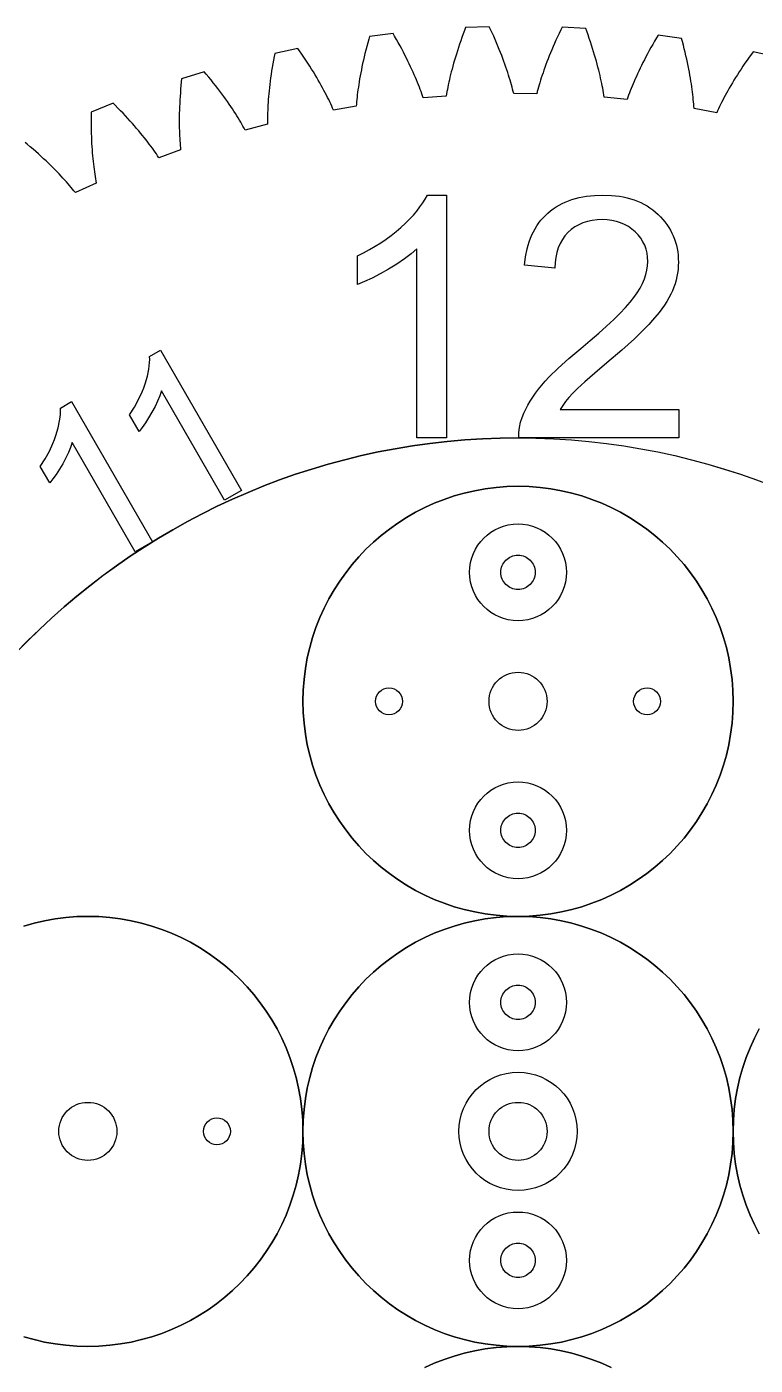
# Model space of a CAD drawing. Extents: x 0 to 10.3, y 0 to 10.3.
# Drawn here: x 2.85 to 6.24, y 4.05 to 10.27 of the extents above; entities that cross this region are included whole.
import ezdxf

# ---------------------------------------------------------------- set-up
doc = ezdxf.new("R2010")
doc.units = 0
doc.layers.add('1', color=1, linetype='CONTINUOUS')
doc.layers.add('Default Layer', color=1, linetype='CONTINUOUS')

msp = doc.modelspace()

# ---------------------------------------------------------------- linework, layer by layer
at = {"layer": '1'}
msp.add_lwpolyline([(6.3378, 10.1338), (6.2302, 10.1585), (6.2221, 10.1473), (6.2118, 10.1329), (6.2018, 10.1187), (6.1922, 10.1047), (6.1829, 10.0909), (6.1739, 10.0773), (6.1652, 10.064), (6.1568, 10.0508), (6.1488, 10.0379), (6.141, 10.0253), (6.1335, 10.0129), (6.1263, 10.0007), (6.1194, 9.9888), (6.1128, 9.9771), (6.1065, 9.9657), (6.1004, 9.9545), (6.0946, 9.9436), (6.0891, 9.933), (6.0838, 9.9227), (6.0787, 9.9126), (6.0739, 9.9028), (6.0694, 9.8932), (6.0651, 9.884), (6.0607, 9.8744), (5.9553, 9.8937), (5.9547, 9.9043), (5.9539, 9.9144), (5.953, 9.9249), (5.952, 9.9358), (5.9509, 9.947), (5.9496, 9.9586), (5.9482, 9.9705), (5.9467, 9.9827), (5.945, 9.9953), (5.9431, 10.0082), (5.941, 10.0215), (5.9388, 10.0351), (5.9364, 10.049), (5.9339, 10.0633), (5.9311, 10.0779), (5.9281, 10.0928), (5.9249, 10.108), (5.9216, 10.1236), (5.918, 10.1395), (5.9142, 10.1557), (5.9101, 10.1722), (5.9058, 10.189), (5.9013, 10.2061), (5.8977, 10.2195), (5.7884, 10.2346), (5.7813, 10.2228), (5.7723, 10.2075), (5.7636, 10.1925), (5.7552, 10.1777), (5.7471, 10.1632), (5.7394, 10.1489), (5.7319, 10.1348), (5.7247, 10.121), (5.7178, 10.1075), (5.7111, 10.0942), (5.7048, 10.0812), (5.6987, 10.0684), (5.6928, 10.0559), (5.6873, 10.0437), (5.682, 10.0318), (5.6769, 10.0202), (5.672, 10.0088), (5.6675, 9.9977), (5.6631, 9.9869), (5.6589, 9.9765), (5.655, 9.9663), (5.6513, 9.9564), (5.6478, 9.9468), (5.6443, 9.9368), (5.5377, 9.9469), (5.5361, 9.9574), (5.5344, 9.9674), (5.5326, 9.9778), (5.5307, 9.9886), (5.5286, 9.9996), (5.5263, 10.0111), (5.5239, 10.0228), (5.5213, 10.0349), (5.5185, 10.0472), (5.5155, 10.06), (5.5123, 10.073), (5.5089, 10.0863), (5.5053, 10.1), (5.5015, 10.114), (5.4974, 10.1283), (5.4932, 10.1429), (5.4887, 10.1578), (5.484, 10.173), (5.479, 10.1885), (5.4738, 10.2043), (5.4683, 10.2204), (5.4626, 10.2368), (5.4566, 10.2534), (5.4519, 10.2664), (5.3417, 10.272), (5.3356, 10.2596), (5.328, 10.2436), (5.3206, 10.2279), (5.3136, 10.2124), (5.3068, 10.1972), (5.3003, 10.1823), (5.294, 10.1676), (5.2881, 10.1533), (5.2824, 10.1392), (5.2769, 10.1253), (5.2717, 10.1118), (5.2668, 10.0986), (5.262, 10.0856), (5.2575, 10.073), (5.2533, 10.0607), (5.2492, 10.0486), (5.2454, 10.0369), (5.2418, 10.0254), (5.2384, 10.0143), (5.2352, 10.0035), (5.2322, 9.993), (5.2293, 9.9829), (5.2267, 9.973), (5.224, 9.9628), (5.117, 9.9635), (5.1144, 9.9738), (5.1119, 9.9837), (5.1092, 9.9939), (5.1064, 10.0044), (5.1033, 10.0153), (5.1001, 10.0264), (5.0966, 10.0379), (5.0929, 10.0497), (5.0891, 10.0618), (5.085, 10.0742), (5.0807, 10.0869), (5.0761, 10.0999), (5.0713, 10.1132), (5.0663, 10.1268), (5.0611, 10.1407), (5.0556, 10.1549), (5.0498, 10.1693), (5.0438, 10.184), (5.0375, 10.1991), (5.0309, 10.2144), (5.0241, 10.2299), (5.0169, 10.2457), (5.0095, 10.2618), (5.0036, 10.2743), (4.8934, 10.2703), (4.8884, 10.2574), (4.8822, 10.2408), (4.8762, 10.2245), (4.8705, 10.2085), (4.8651, 10.1927), (4.8599, 10.1773), (4.855, 10.1622), (4.8503, 10.1473), (4.8459, 10.1328), (4.8416, 10.1185), (4.8376, 10.1046), (4.8338, 10.091), (4.8303, 10.0777), (4.8269, 10.0647), (4.8237, 10.052), (4.8208, 10.0397), (4.818, 10.0277), (4.8154, 10.016), (4.8129, 10.0046), (4.8107, 9.9935), (4.8086, 9.9828), (4.8067, 9.9725), (4.8049, 9.9624), (4.8031, 9.952), (4.6964, 9.9434), (4.693, 9.9534), (4.6896, 9.963), (4.6861, 9.973), (4.6823, 9.9832), (4.6783, 9.9937), (4.6741, 10.0046), (4.6696, 10.0157), (4.665, 10.0271), (4.66, 10.0389), (4.6549, 10.0509), (4.6495, 10.0631), (4.6438, 10.0757), (4.6379, 10.0885), (4.6317, 10.1016), (4.6253, 10.115), (4.6185, 10.1287), (4.6115, 10.1426), (4.6043, 10.1567), (4.5967, 10.1711), (4.5888, 10.1858), (4.5806, 10.2007), (4.5721, 10.2158), (4.5634, 10.2312), (4.5564, 10.2431), (4.4469, 10.2295), (4.4431, 10.2162), (4.4383, 10.1991), (4.4338, 10.1824), (4.4296, 10.1659), (4.4255, 10.1498), (4.4217, 10.134), (4.4181, 10.1184), (4.4147, 10.1033), (4.4116, 10.0884), (4.4086, 10.0738), (4.4058, 10.0596), (4.4032, 10.0457), (4.4008, 10.0321), (4.3986, 10.0189), (4.3966, 10.006), (4.3947, 9.9935), (4.3929, 9.9812), (4.3914, 9.9694), (4.3899, 9.9578), (4.3887, 9.9466), (4.3875, 9.9358), (4.3865, 9.9253), (4.3856, 9.9151), (4.3848, 9.9045), (4.2792, 9.8867), (4.2749, 9.8964), (4.2707, 9.9057), (4.2663, 9.9153), (4.2617, 9.9251), (4.2568, 9.9353), (4.2516, 9.9457), (4.2462, 9.9564), (4.2406, 9.9674), (4.2346, 9.9786), (4.2285, 9.9901), (4.222, 10.0019), (4.2153, 10.0139), (4.2083, 10.0262), (4.201, 10.0387), (4.1934, 10.0515), (4.1855, 10.0645), (4.1773, 10.0777), (4.1688, 10.0912), (4.16, 10.1049), (4.1509, 10.1188), (4.1414, 10.1329), (4.1317, 10.1472), (4.1216, 10.1618), (4.1136, 10.1731), (4.0057, 10.1499), (4.0031, 10.1364), (3.9998, 10.119), (3.9968, 10.1019), (3.994, 10.0851), (3.9914, 10.0687), (3.9889, 10.0526), (3.9867, 10.0368), (3.9847, 10.0214), (3.9828, 10.0063), (3.9811, 9.9915), (3.9796, 9.9771), (3.9782, 9.9631), (3.977, 9.9493), (3.976, 9.936), (3.975, 9.9229), (3.9742, 9.9103), (3.9736, 9.8979), (3.9731, 9.886), (3.9726, 9.8743), (3.9723, 9.8631), (3.9721, 9.8522), (3.972, 9.8416), (3.972, 9.8314), (3.9721, 9.8208), (3.8685, 9.7938), (3.8634, 9.8031), (3.8584, 9.812), (3.8532, 9.8212), (3.8477, 9.8306), (3.8419, 9.8403), (3.8359, 9.8502), (3.8296, 9.8604), (3.823, 9.8709), (3.8161, 9.8815), (3.809, 9.8925), (3.8015, 9.9036), (3.7938, 9.915), (3.7857, 9.9266), (3.7773, 9.9385), (3.7687, 9.9505), (3.7597, 9.9628), (3.7504, 9.9752), (3.7407, 9.9879), (3.7307, 10.0008), (3.7204, 10.0138), (3.7098, 10.0271), (3.6988, 10.0405), (3.6875, 10.0542), (3.6786, 10.0647), (3.5731, 10.0323), (3.5717, 10.0185), (3.57, 10.0009), (3.5684, 9.9836), (3.5671, 9.9667), (3.5659, 9.9501), (3.5649, 9.9338), (3.5641, 9.9179), (3.5634, 9.9024), (3.5628, 9.8872), (3.5624, 9.8723), (3.5622, 9.8578), (3.562, 9.8437), (3.562, 9.8299), (3.5621, 9.8165), (3.5623, 9.8034), (3.5627, 9.7907), (3.5631, 9.7784), (3.5636, 9.7664), (3.5642, 9.7548), (3.5649, 9.7436), (3.5656, 9.7327), (3.5665, 9.7222), (3.5673, 9.712), (3.5684, 9.7015), (3.4675, 9.6655), (3.4616, 9.6743), (3.4558, 9.6828), (3.4498, 9.6914), (3.4435, 9.7004), (3.4369, 9.7095), (3.4301, 9.7189), (3.4229, 9.7285), (3.4154, 9.7383), (3.4076, 9.7484), (3.3996, 9.7586), (3.3912, 9.7691), (3.3824, 9.7797), (3.3734, 9.7906), (3.364, 9.8017), (3.3544, 9.8129), (3.3443, 9.8243), (3.334, 9.836), (3.3233, 9.8477), (3.3122, 9.8597), (3.3008, 9.8718), (3.2891, 9.8841), (3.2769, 9.8965), (3.2645, 9.9091), (3.2547, 9.9188), (3.1524, 9.8773), (3.1522, 9.8635), (3.152, 9.8458), (3.152, 9.8284), (3.1521, 9.8114), (3.1524, 9.7948), (3.1528, 9.7785), (3.1534, 9.7626), (3.154, 9.7471), (3.1548, 9.7319), (3.1557, 9.7171), (3.1567, 9.7026), (3.1578, 9.6885), (3.159, 9.6748), (3.1603, 9.6614), (3.1616, 9.6484), (3.1631, 9.6358), (3.1646, 9.6236), (3.1661, 9.6117), (3.1677, 9.6002), (3.1694, 9.589), (3.1711, 9.5782), (3.1728, 9.5678), (3.1746, 9.5578), (3.1765, 9.5474), (3.0791, 9.5028), (3.0725, 9.511), (3.0661, 9.5189), (3.0593, 9.527), (3.0523, 9.5354), (3.0449, 9.5439), (3.0372, 9.5527), (3.0293, 9.5616), (3.021, 9.5707), (3.0123, 9.5801), (3.0034, 9.5896), (2.9941, 9.5993), (2.9845, 9.6091), (2.9745, 9.6192), (2.9643, 9.6294), (2.9536, 9.6397), (2.9426, 9.6503), (2.9313, 9.6609), (2.9196, 9.6717), (2.9076, 9.6827), (2.8951, 9.6938), (2.8824, 9.705), (2.8692, 9.7163), (2.8557, 9.7277), (2.8451, 9.7366)], dxfattribs=at)
at = {"layer": 'Default Layer'}
for points in [[(4.8045, 8.362), (4.6664, 8.362), (4.6664, 9.2422), (4.6395, 9.2184), (4.6086, 9.1946), (4.5738, 9.1708), (4.5351, 9.147), (4.4959, 9.1247), (4.4586, 9.1054), (4.4233, 9.089), (4.3901, 9.0757), (4.3901, 9.2092), (4.4186, 9.2232), (4.4462, 9.2379), (4.4729, 9.2533), (4.4987, 9.2694), (4.5236, 9.2863), (4.5475, 9.3039), (4.5706, 9.3222), (4.5927, 9.3412), (4.6136, 9.3605), (4.6329, 9.3796), (4.6506, 9.3987), (4.6667, 9.4175), (4.6813, 9.4363), (4.6943, 9.4549), (4.7057, 9.4733), (4.7155, 9.4916), (4.8045, 9.4916), (4.8045, 8.362)], [(5.8842, 8.4947), (5.8842, 8.362), (5.1406, 8.362), (5.141, 8.3867), (5.1439, 8.4109), (5.1491, 8.4347), (5.1567, 8.4579), (5.1643, 8.4769), (5.173, 8.4958), (5.1828, 8.5146), (5.1936, 8.5333), (5.2054, 8.552), (5.2183, 8.5706), (5.2323, 8.5891), (5.2473, 8.6076), (5.2639, 8.6263), (5.2822, 8.6458), (5.324, 8.687), (5.3727, 8.731), (5.4284, 8.7779), (5.4724, 8.8145), (5.5126, 8.8492), (5.5492, 8.8819), (5.5821, 8.9126), (5.6112, 8.9413), (5.6366, 8.9681), (5.6583, 8.993), (5.6762, 9.0158), (5.6914, 9.0377), (5.7045, 9.0593), (5.7155, 9.0806), (5.7246, 9.1016), (5.7316, 9.1222), (5.7367, 9.1426), (5.7397, 9.1626), (5.7407, 9.1823), (5.7398, 9.2025), (5.737, 9.2218), (5.7324, 9.2402), (5.7259, 9.2579), (5.7176, 9.2748), (5.7075, 9.2908), (5.6955, 9.3061), (5.6816, 9.3205), (5.6665, 9.3338), (5.6502, 9.3453), (5.6328, 9.3551), (5.6143, 9.3631), (5.5946, 9.3693), (5.5738, 9.3737), (5.5519, 9.3764), (5.5289, 9.3773), (5.5046, 9.3763), (5.4815, 9.3735), (5.4597, 9.3688), (5.4391, 9.3623), (5.4198, 9.3539), (5.4017, 9.3436), (5.3849, 9.3314), (5.3693, 9.3174), (5.3552, 9.3017), (5.3431, 9.2846), (5.3327, 9.266), (5.3242, 9.246), (5.3176, 9.2246), (5.3127, 9.2017), (5.3098, 9.1774), (5.3087, 9.1516), (5.1667, 9.1662), (5.1716, 9.2047), (5.179, 9.2409), (5.1837, 9.2581), (5.189, 9.2747), (5.1949, 9.2907), (5.2014, 9.3061), (5.2086, 9.3209), (5.2164, 9.3351), (5.2248, 9.3487), (5.2339, 9.3618), (5.2436, 9.3742), (5.2539, 9.386), (5.2649, 9.3973), (5.2764, 9.4079), (5.2886, 9.4181), (5.3012, 9.4276), (5.3144, 9.4364), (5.3281, 9.4445), (5.3423, 9.4521), (5.357, 9.4589), (5.3722, 9.4651), (5.3879, 9.4707), (5.4041, 9.4756), (5.4209, 9.4798), (5.4559, 9.4864), (5.4929, 9.4903), (5.532, 9.4916), (5.5714, 9.4902), (5.5903, 9.4884), (5.6087, 9.486), (5.6266, 9.4828), (5.6439, 9.479), (5.6607, 9.4744), (5.677, 9.4691), (5.6928, 9.4632), (5.708, 9.4565), (5.7227, 9.4492), (5.7369, 9.4411), (5.7505, 9.4323), (5.7636, 9.4229), (5.7762, 9.4127), (5.7883, 9.4018), (5.7997, 9.3904), (5.8104, 9.3787), (5.8204, 9.3666), (5.8296, 9.3542), (5.8381, 9.3415), (5.8458, 9.3284), (5.8528, 9.315), (5.8591, 9.3013), (5.8646, 9.2872), (5.8694, 9.2728), (5.8735, 9.258), (5.8768, 9.243), (5.8794, 9.2275), (5.8812, 9.2118), (5.8823, 9.1957), (5.8827, 9.1793), (5.8822, 9.1624), (5.881, 9.1456), (5.8788, 9.1289), (5.8758, 9.1123), (5.8719, 9.0957), (5.8671, 9.0793), (5.8615, 9.0628), (5.8551, 9.0465), (5.8476, 9.0301), (5.8389, 9.0135), (5.8292, 8.9966), (5.8182, 8.9795), (5.8061, 8.9623), (5.7929, 8.9448), (5.763, 8.9091), (5.7457, 8.8903), (5.7258, 8.8697), (5.678, 8.8236), (5.6195, 8.7707), (5.5504, 8.7112), (5.4938, 8.6631), (5.4483, 8.6235), (5.414, 8.5922), (5.3908, 8.5692), (5.3739, 8.5507), (5.3585, 8.5322), (5.3447, 8.5135), (5.3325, 8.4947), (5.8842, 8.4947)], [(3.852, 8.1183), (3.7723, 8.0723), (3.4789, 8.5805), (3.4713, 8.5578), (3.4614, 8.5338), (3.4493, 8.5084), (3.4348, 8.4818), (3.4196, 8.4558), (3.4045, 8.4323), (3.3896, 8.4111), (3.3749, 8.3923), (3.3304, 8.4693), (3.3532, 8.5046), (3.373, 8.5403), (3.3897, 8.5765), (3.3969, 8.5947), (3.4033, 8.6131), (3.4137, 8.6487), (3.4206, 8.6818), (3.4228, 8.6975), (3.4241, 8.7126), (3.4245, 8.727), (3.4241, 8.7408), (3.4755, 8.7705), (3.852, 8.1183)], [(3.4372, 7.8788), (3.3574, 7.8328), (3.064, 8.341), (3.0564, 8.3183), (3.0465, 8.2943), (3.0344, 8.2689), (3.02, 8.2423), (3.0047, 8.2163), (2.9897, 8.1927), (2.9748, 8.1715), (2.96, 8.1527), (2.9155, 8.2298), (2.9384, 8.2651), (2.9581, 8.3008), (2.9749, 8.337), (2.9821, 8.3552), (2.9885, 8.3736), (2.9989, 8.4092), (3.0058, 8.4423), (3.008, 8.458), (3.0093, 8.4731), (3.0097, 8.4875), (3.0093, 8.5013), (3.0606, 8.531), (3.4372, 7.8788)], [(4.1372, 7.1372), (4.1385, 7.0857), (4.1423, 7.0349), (4.1487, 6.9849), (4.1575, 6.9356), (4.1686, 6.8872), (4.1821, 6.8398), (4.1978, 6.7933), (4.2157, 6.7479), (4.2358, 6.7036), (4.2578, 6.6605), (4.2819, 6.6186), (4.3079, 6.578), (4.3358, 6.5388), (4.3655, 6.5011), (4.3969, 6.4648), (4.43, 6.43), (4.4648, 6.3969), (4.5011, 6.3655), (4.5388, 6.3358), (4.578, 6.3079), (4.6186, 6.2819), (4.6605, 6.2578), (4.7036, 6.2358), (4.7479, 6.2157), (4.7933, 6.1978), (4.8398, 6.1821), (4.8872, 6.1686), (4.9356, 6.1575), (4.9849, 6.1487), (5.0349, 6.1423), (5.0857, 6.1385), (5.1372, 6.1372), (5.1886, 6.1385), (5.2394, 6.1423), (5.2894, 6.1487), (5.3387, 6.1575), (5.3871, 6.1686), (5.4345, 6.1821), (5.481, 6.1978), (5.5264, 6.2157), (5.5707, 6.2358), (5.6138, 6.2578), (5.6557, 6.2819), (5.6963, 6.3079), (5.7355, 6.3358), (5.7732, 6.3655), (5.8095, 6.3969), (5.8443, 6.43), (5.8774, 6.4648), (5.9088, 6.5011), (5.9385, 6.5388), (5.9664, 6.578), (5.9924, 6.6186), (6.0165, 6.6605), (6.0385, 6.7036), (6.0586, 6.7479), (6.0765, 6.7933), (6.0922, 6.8398), (6.1057, 6.8872), (6.1168, 6.9356), (6.1256, 6.9849), (6.132, 7.0349), (6.1359, 7.0857), (6.1372, 7.1372), (6.1359, 7.1886), (6.132, 7.2394), (6.1256, 7.2894), (6.1168, 7.3387), (6.1057, 7.3871), (6.0922, 7.4345), (6.0765, 7.481), (6.0586, 7.5264), (6.0385, 7.5707), (6.0165, 7.6138), (5.9924, 7.6557), (5.9664, 7.6963), (5.9385, 7.7355), (5.9088, 7.7732), (5.8774, 7.8095), (5.8443, 7.8443), (5.8095, 7.8774), (5.7732, 7.9088), (5.7355, 7.9385), (5.6963, 7.9664), (5.6557, 7.9924), (5.6138, 8.0165), (5.5707, 8.0385), (5.5264, 8.0586), (5.481, 8.0765), (5.4345, 8.0922), (5.3871, 8.1057), (5.3387, 8.1168), (5.2894, 8.1256), (5.2394, 8.132), (5.1886, 8.1359), (5.1372, 8.1372), (5.0857, 8.1359), (5.0349, 8.132), (4.9849, 8.1256), (4.9356, 8.1168), (4.8872, 8.1057), (4.8398, 8.0922), (4.7933, 8.0765), (4.7479, 8.0586), (4.7036, 8.0385), (4.6605, 8.0165), (4.6186, 7.9924), (4.578, 7.9664), (4.5388, 7.9385), (4.5011, 7.9088), (4.4648, 7.8774), (4.43, 7.8443), (4.3969, 7.8095), (4.3655, 7.7732), (4.3358, 7.7355), (4.3079, 7.6963), (4.2819, 7.6557), (4.2578, 7.6138), (4.2358, 7.5707), (4.2157, 7.5264), (4.1978, 7.481), (4.1821, 7.4345), (4.1686, 7.3871), (4.1575, 7.3387), (4.1487, 7.2894), (4.1423, 7.2394), (4.1385, 7.1886), (4.1372, 7.1372)], [(6.1372, 7.1372), (6.1359, 7.0857), (6.132, 7.0349), (6.1256, 6.9849), (6.1168, 6.9356), (6.1057, 6.8872), (6.0922, 6.8398), (6.0765, 6.7933), (6.0586, 6.7479), (6.0385, 6.7036), (6.0165, 6.6605), (5.9924, 6.6186), (5.9664, 6.578), (5.9385, 6.5388), (5.9088, 6.5011), (5.8774, 6.4648), (5.8443, 6.43), (5.8095, 6.3969), (5.7732, 6.3655), (5.7355, 6.3358), (5.6963, 6.3079), (5.6557, 6.2819), (5.6138, 6.2578), (5.5707, 6.2358), (5.5264, 6.2157), (5.481, 6.1978), (5.4345, 6.1821), (5.3871, 6.1686), (5.3387, 6.1575), (5.2894, 6.1487), (5.2394, 6.1423), (5.1886, 6.1385), (5.1372, 6.1372), (5.0857, 6.1385), (5.0349, 6.1423), (4.9849, 6.1487), (4.9356, 6.1575), (4.8872, 6.1686), (4.8398, 6.1821), (4.7933, 6.1978), (4.7479, 6.2157), (4.7036, 6.2358), (4.6605, 6.2578), (4.6186, 6.2819), (4.578, 6.3079), (4.5388, 6.3358), (4.5011, 6.3655), (4.4648, 6.3969), (4.43, 6.43), (4.3969, 6.4648), (4.3655, 6.5011), (4.3358, 6.5388), (4.3079, 6.578), (4.2819, 6.6186), (4.2578, 6.6605), (4.2358, 6.7036), (4.2157, 6.7479), (4.1978, 6.7933), (4.1821, 6.8398), (4.1686, 6.8872), (4.1575, 6.9356), (4.1487, 6.9849), (4.1423, 7.0349), (4.1385, 7.0857), (4.1372, 7.1372), (4.1385, 7.1886), (4.1423, 7.2394), (4.1487, 7.2894), (4.1575, 7.3387), (4.1686, 7.3871), (4.1821, 7.4345), (4.1978, 7.481), (4.2157, 7.5264), (4.2358, 7.5707), (4.2578, 7.6138), (4.2819, 7.6557), (4.3079, 7.6963), (4.3358, 7.7355), (4.3655, 7.7732), (4.3969, 7.8095), (4.43, 7.8443), (4.4648, 7.8774), (4.5011, 7.9088), (4.5388, 7.9385), (4.578, 7.9664), (4.6186, 7.9924), (4.6605, 8.0165), (4.7036, 8.0385), (4.7479, 8.0586), (4.7933, 8.0765), (4.8398, 8.0922), (4.8872, 8.1057), (4.9356, 8.1168), (4.9849, 8.1256), (5.0349, 8.132), (5.0857, 8.1359), (5.1372, 8.1372), (5.1886, 8.1359), (5.2394, 8.132), (5.2894, 8.1256), (5.3387, 8.1168), (5.3871, 8.1057), (5.4345, 8.0922), (5.481, 8.0765), (5.5264, 8.0586), (5.5707, 8.0385), (5.6138, 8.0165), (5.6557, 7.9924), (5.6963, 7.9664), (5.7355, 7.9385), (5.7732, 7.9088), (5.8095, 7.8774), (5.8443, 7.8443), (5.8774, 7.8095), (5.9088, 7.7732), (5.9385, 7.7355), (5.9664, 7.6963), (5.9924, 7.6557), (6.0165, 7.6138), (6.0385, 7.5707), (6.0586, 7.5264), (6.0765, 7.481), (6.0922, 7.4345), (6.1057, 7.3871), (6.1168, 7.3387), (6.1256, 7.2894), (6.132, 7.2394), (6.1359, 7.1886), (6.1372, 7.1372)], [(4.9122, 7.7371), (4.9134, 7.7601), (4.9168, 7.7824), (4.9223, 7.804), (4.9299, 7.8247), (4.9394, 7.8443), (4.9506, 7.8629), (4.9636, 7.8802), (4.9781, 7.8962), (4.9941, 7.9107), (5.0114, 7.9237), (5.03, 7.9349), (5.0496, 7.9444), (5.0703, 7.952), (5.0919, 7.9575), (5.1142, 7.9609), (5.1372, 7.9621), (5.1602, 7.9609), (5.1825, 7.9575), (5.2041, 7.952), (5.2248, 7.9444), (5.2444, 7.9349), (5.263, 7.9237), (5.2803, 7.9107), (5.2963, 7.8962), (5.3108, 7.8802), (5.3238, 7.8629), (5.335, 7.8443), (5.3445, 7.8247), (5.3521, 7.804), (5.3576, 7.7824), (5.361, 7.7601), (5.3622, 7.7371), (5.361, 7.7141), (5.3576, 7.6918), (5.3521, 7.6702), (5.3445, 7.6495), (5.335, 7.6299), (5.3238, 7.6113), (5.3108, 7.594), (5.2963, 7.578), (5.2803, 7.5635), (5.263, 7.5505), (5.2444, 7.5393), (5.2248, 7.5298), (5.2041, 7.5222), (5.1825, 7.5167), (5.1602, 7.5133), (5.1372, 7.5121), (5.1142, 7.5133), (5.0919, 7.5167), (5.0703, 7.5222), (5.0496, 7.5298), (5.03, 7.5393), (5.0114, 7.5505), (4.9941, 7.5635), (4.9781, 7.578), (4.9636, 7.594), (4.9506, 7.6113), (4.9394, 7.6299), (4.9299, 7.6495), (4.9223, 7.6702), (4.9168, 7.6918), (4.9134, 7.7141), (4.9122, 7.7371)], [(5.0572, 7.7371), (5.0576, 7.7453), (5.0588, 7.7532), (5.0608, 7.7609), (5.0635, 7.7682), (5.0669, 7.7752), (5.0709, 7.7818), (5.0806, 7.7937), (5.0925, 7.8034), (5.0991, 7.8074), (5.1061, 7.8108), (5.1134, 7.8135), (5.1211, 7.8155), (5.129, 7.8167), (5.1372, 7.8171), (5.1454, 7.8167), (5.1533, 7.8155), (5.161, 7.8135), (5.1683, 7.8108), (5.1753, 7.8074), (5.1819, 7.8034), (5.1938, 7.7937), (5.2035, 7.7818), (5.2075, 7.7752), (5.2109, 7.7682), (5.2136, 7.7609), (5.2156, 7.7532), (5.2168, 7.7453), (5.2172, 7.7371), (5.2168, 7.7289), (5.2156, 7.721), (5.2136, 7.7133), (5.2109, 7.706), (5.2075, 7.699), (5.2035, 7.6924), (5.1938, 7.6805), (5.1819, 7.6708), (5.1753, 7.6668), (5.1683, 7.6634), (5.161, 7.6607), (5.1533, 7.6587), (5.1454, 7.6575), (5.1372, 7.6571), (5.129, 7.6575), (5.1211, 7.6587), (5.1134, 7.6607), (5.1061, 7.6634), (5.0991, 7.6668), (5.0925, 7.6708), (5.0806, 7.6805), (5.0709, 7.6924), (5.0669, 7.699), (5.0635, 7.706), (5.0608, 7.7133), (5.0588, 7.721), (5.0576, 7.7289), (5.0572, 7.7371)], [(5.0022, 7.1371), (5.0029, 7.1509), (5.0049, 7.1643), (5.0083, 7.1772), (5.0128, 7.1896), (5.0185, 7.2014), (5.0253, 7.2126), (5.033, 7.223), (5.0417, 7.2326), (5.0513, 7.2413), (5.0617, 7.249), (5.0729, 7.2558), (5.0847, 7.2615), (5.0971, 7.266), (5.11, 7.2694), (5.1234, 7.2714), (5.1372, 7.2721), (5.151, 7.2714), (5.1644, 7.2694), (5.1773, 7.266), (5.1897, 7.2615), (5.2015, 7.2558), (5.2127, 7.249), (5.2231, 7.2413), (5.2327, 7.2326), (5.2414, 7.223), (5.2491, 7.2126), (5.2559, 7.2014), (5.2616, 7.1896), (5.2661, 7.1772), (5.2695, 7.1643), (5.2715, 7.1509), (5.2722, 7.1371), (5.2715, 7.1233), (5.2695, 7.1099), (5.2661, 7.097), (5.2616, 7.0846), (5.2559, 7.0728), (5.2491, 7.0616), (5.2414, 7.0512), (5.2327, 7.0416), (5.2231, 7.0329), (5.2127, 7.0252), (5.2015, 7.0184), (5.1897, 7.0127), (5.1773, 7.0082), (5.1644, 7.0048), (5.151, 7.0028), (5.1372, 7.0021), (5.1234, 7.0028), (5.11, 7.0048), (5.0971, 7.0082), (5.0847, 7.0127), (5.0729, 7.0184), (5.0617, 7.0252), (5.0513, 7.0329), (5.0417, 7.0416), (5.033, 7.0512), (5.0253, 7.0616), (5.0185, 7.0728), (5.0128, 7.0846), (5.0083, 7.097), (5.0049, 7.1099), (5.0029, 7.1233), (5.0022, 7.1371)], [(4.4747, 7.1371), (4.476, 7.1497), (4.4796, 7.1614), (4.4854, 7.172), (4.493, 7.1813), (4.5023, 7.1889), (4.5129, 7.1947), (4.5246, 7.1983), (4.5372, 7.1996), (4.5498, 7.1983), (4.5615, 7.1947), (4.5721, 7.1889), (4.5814, 7.1813), (4.589, 7.172), (4.5948, 7.1614), (4.5984, 7.1497), (4.5997, 7.1371), (4.5984, 7.1245), (4.5948, 7.1128), (4.589, 7.1022), (4.5814, 7.0929), (4.5721, 7.0853), (4.5615, 7.0795), (4.5498, 7.0759), (4.5372, 7.0746), (4.5246, 7.0759), (4.5129, 7.0795), (4.5023, 7.0853), (4.493, 7.0929), (4.4854, 7.1022), (4.4796, 7.1128), (4.476, 7.1245), (4.4747, 7.1371)], [(5.6747, 7.1371), (5.676, 7.1497), (5.6796, 7.1614), (5.6854, 7.172), (5.693, 7.1813), (5.7023, 7.1889), (5.7129, 7.1947), (5.7246, 7.1983), (5.7372, 7.1996), (5.7498, 7.1983), (5.7615, 7.1947), (5.7721, 7.1889), (5.7814, 7.1813), (5.789, 7.172), (5.7948, 7.1614), (5.7984, 7.1497), (5.7997, 7.1371), (5.7984, 7.1245), (5.7948, 7.1128), (5.789, 7.1022), (5.7814, 7.0929), (5.7721, 7.0853), (5.7615, 7.0795), (5.7498, 7.0759), (5.7372, 7.0746), (5.7246, 7.0759), (5.7129, 7.0795), (5.7023, 7.0853), (5.693, 7.0929), (5.6854, 7.1022), (5.6796, 7.1128), (5.676, 7.1245), (5.6747, 7.1371)], [(4.9122, 6.5371), (4.9134, 6.5601), (4.9168, 6.5824), (4.9223, 6.604), (4.9299, 6.6247), (4.9394, 6.6443), (4.9506, 6.6629), (4.9636, 6.6802), (4.9781, 6.6962), (4.9941, 6.7107), (5.0114, 6.7237), (5.03, 6.7349), (5.0496, 6.7444), (5.0703, 6.752), (5.0919, 6.7575), (5.1142, 6.7609), (5.1372, 6.7621), (5.1602, 6.7609), (5.1825, 6.7575), (5.2041, 6.752), (5.2248, 6.7444), (5.2444, 6.7349), (5.263, 6.7237), (5.2803, 6.7107), (5.2963, 6.6962), (5.3108, 6.6802), (5.3238, 6.6629), (5.335, 6.6443), (5.3445, 6.6247), (5.3521, 6.604), (5.3576, 6.5824), (5.361, 6.5601), (5.3622, 6.5371), (5.361, 6.5141), (5.3576, 6.4918), (5.3521, 6.4702), (5.3445, 6.4495), (5.335, 6.4299), (5.3238, 6.4113), (5.3108, 6.394), (5.2963, 6.378), (5.2803, 6.3635), (5.263, 6.3505), (5.2444, 6.3393), (5.2248, 6.3298), (5.2041, 6.3222), (5.1825, 6.3167), (5.1602, 6.3133), (5.1372, 6.3121), (5.1142, 6.3133), (5.0919, 6.3167), (5.0703, 6.3222), (5.0496, 6.3298), (5.03, 6.3393), (5.0114, 6.3505), (4.9941, 6.3635), (4.9781, 6.378), (4.9636, 6.394), (4.9506, 6.4113), (4.9394, 6.4299), (4.9299, 6.4495), (4.9223, 6.4702), (4.9168, 6.4918), (4.9134, 6.5141), (4.9122, 6.5371)], [(5.0572, 6.5371), (5.0576, 6.5453), (5.0588, 6.5532), (5.0608, 6.5609), (5.0635, 6.5682), (5.0669, 6.5752), (5.0709, 6.5818), (5.0806, 6.5937), (5.0925, 6.6034), (5.0991, 6.6074), (5.1061, 6.6108), (5.1134, 6.6135), (5.1211, 6.6155), (5.129, 6.6167), (5.1372, 6.6171), (5.1454, 6.6167), (5.1533, 6.6155), (5.161, 6.6135), (5.1683, 6.6108), (5.1753, 6.6074), (5.1819, 6.6034), (5.1938, 6.5937), (5.2035, 6.5818), (5.2075, 6.5752), (5.2109, 6.5682), (5.2136, 6.5609), (5.2156, 6.5532), (5.2168, 6.5453), (5.2172, 6.5371), (5.2168, 6.5289), (5.2156, 6.521), (5.2136, 6.5133), (5.2109, 6.506), (5.2075, 6.499), (5.2035, 6.4924), (5.1938, 6.4805), (5.1819, 6.4708), (5.1753, 6.4668), (5.1683, 6.4634), (5.161, 6.4607), (5.1533, 6.4587), (5.1454, 6.4575), (5.1372, 6.4571), (5.129, 6.4575), (5.1211, 6.4587), (5.1134, 6.4607), (5.1061, 6.4634), (5.0991, 6.4668), (5.0925, 6.4708), (5.0806, 6.4805), (5.0709, 6.4924), (5.0669, 6.499), (5.0635, 6.506), (5.0608, 6.5133), (5.0588, 6.521), (5.0576, 6.5289), (5.0572, 6.5371)], [(4.1372, 5.1372), (4.1385, 5.1886), (4.1423, 5.2394), (4.1487, 5.2894), (4.1575, 5.3387), (4.1686, 5.3871), (4.1821, 5.4345), (4.1978, 5.481), (4.2157, 5.5264), (4.2358, 5.5707), (4.2578, 5.6138), (4.2819, 5.6557), (4.3079, 5.6963), (4.3358, 5.7355), (4.3655, 5.7732), (4.3969, 5.8095), (4.43, 5.8443), (4.4648, 5.8774), (4.5011, 5.9088), (4.5388, 5.9385), (4.578, 5.9664), (4.6186, 5.9924), (4.6605, 6.0165), (4.7036, 6.0385), (4.7479, 6.0586), (4.7933, 6.0765), (4.8398, 6.0922), (4.8872, 6.1057), (4.9356, 6.1168), (4.9849, 6.1256), (5.0349, 6.132), (5.0857, 6.1359), (5.1372, 6.1372), (5.1886, 6.1359), (5.2394, 6.132), (5.2894, 6.1256), (5.3387, 6.1168), (5.3871, 6.1057), (5.4345, 6.0922), (5.481, 6.0765), (5.5264, 6.0586), (5.5707, 6.0385), (5.6138, 6.0165), (5.6557, 5.9924), (5.6963, 5.9664), (5.7355, 5.9385), (5.7732, 5.9088), (5.8095, 5.8774), (5.8443, 5.8443), (5.8774, 5.8095), (5.9088, 5.7732), (5.9385, 5.7355), (5.9664, 5.6963), (5.9924, 5.6557), (6.0165, 5.6138), (6.0385, 5.5707), (6.0586, 5.5264), (6.0765, 5.481), (6.0922, 5.4345), (6.1057, 5.3871), (6.1168, 5.3387), (6.1256, 5.2894), (6.132, 5.2394), (6.1359, 5.1886), (6.1372, 5.1372), (6.1359, 5.0857), (6.132, 5.0349), (6.1256, 4.9849), (6.1168, 4.9356), (6.1057, 4.8872), (6.0922, 4.8398), (6.0765, 4.7933), (6.0586, 4.7479), (6.0385, 4.7036), (6.0165, 4.6605), (5.9924, 4.6186), (5.9664, 4.578), (5.9385, 4.5388), (5.9088, 4.5011), (5.8774, 4.4648), (5.8443, 4.43), (5.8095, 4.3969), (5.7732, 4.3655), (5.7355, 4.3358), (5.6963, 4.3079), (5.6557, 4.2819), (5.6138, 4.2578), (5.5707, 4.2358), (5.5264, 4.2157), (5.481, 4.1978), (5.4345, 4.1821), (5.3871, 4.1686), (5.3387, 4.1575), (5.2894, 4.1487), (5.2394, 4.1423), (5.1886, 4.1385), (5.1372, 4.1372), (5.0857, 4.1385), (5.0349, 4.1423), (4.9849, 4.1487), (4.9356, 4.1575), (4.8872, 4.1686), (4.8398, 4.1821), (4.7933, 4.1978), (4.7479, 4.2157), (4.7036, 4.2358), (4.6605, 4.2578), (4.6186, 4.2819), (4.578, 4.3079), (4.5388, 4.3358), (4.5011, 4.3655), (4.4648, 4.3969), (4.43, 4.43), (4.3969, 4.4648), (4.3655, 4.5011), (4.3358, 4.5388), (4.3079, 4.578), (4.2819, 4.6186), (4.2578, 4.6605), (4.2358, 4.7036), (4.2157, 4.7479), (4.1978, 4.7933), (4.1821, 4.8398), (4.1686, 4.8872), (4.1575, 4.9356), (4.1487, 4.9849), (4.1423, 5.0349), (4.1385, 5.0857), (4.1372, 5.1372)], [(6.1372, 5.1372), (6.1359, 5.1886), (6.132, 5.2394), (6.1256, 5.2894), (6.1168, 5.3387), (6.1057, 5.3871), (6.0922, 5.4345), (6.0765, 5.481), (6.0586, 5.5264), (6.0385, 5.5707), (6.0165, 5.6138), (5.9924, 5.6557), (5.9664, 5.6963), (5.9385, 5.7355), (5.9088, 5.7732), (5.8774, 5.8095), (5.8443, 5.8443), (5.8095, 5.8774), (5.7732, 5.9088), (5.7355, 5.9385), (5.6963, 5.9664), (5.6557, 5.9924), (5.6138, 6.0165), (5.5707, 6.0385), (5.5264, 6.0586), (5.481, 6.0765), (5.4345, 6.0922), (5.3871, 6.1057), (5.3387, 6.1168), (5.2894, 6.1256), (5.2394, 6.132), (5.1886, 6.1359), (5.1372, 6.1372), (5.0857, 6.1359), (5.0349, 6.132), (4.9849, 6.1256), (4.9356, 6.1168), (4.8872, 6.1057), (4.8398, 6.0922), (4.7933, 6.0765), (4.7479, 6.0586), (4.7036, 6.0385), (4.6605, 6.0165), (4.6186, 5.9924), (4.578, 5.9664), (4.5388, 5.9385), (4.5011, 5.9088), (4.4648, 5.8774), (4.43, 5.8443), (4.3969, 5.8095), (4.3655, 5.7732), (4.3358, 5.7355), (4.3079, 5.6963), (4.2819, 5.6557), (4.2578, 5.6138), (4.2358, 5.5707), (4.2157, 5.5264), (4.1978, 5.481), (4.1821, 5.4345), (4.1686, 5.3871), (4.1575, 5.3387), (4.1487, 5.2894), (4.1423, 5.2394), (4.1385, 5.1886), (4.1372, 5.1372), (4.1385, 5.0857), (4.1423, 5.0349), (4.1487, 4.9849), (4.1575, 4.9356), (4.1686, 4.8872), (4.1821, 4.8398), (4.1978, 4.7933), (4.2157, 4.7479), (4.2358, 4.7036), (4.2578, 4.6605), (4.2819, 4.6186), (4.3079, 4.578), (4.3358, 4.5388), (4.3655, 4.5011), (4.3969, 4.4648), (4.43, 4.43), (4.4648, 4.3969), (4.5011, 4.3655), (4.5388, 4.3358), (4.578, 4.3079), (4.6186, 4.2819), (4.6605, 4.2578), (4.7036, 4.2358), (4.7479, 4.2157), (4.7933, 4.1978), (4.8398, 4.1821), (4.8872, 4.1686), (4.9356, 4.1575), (4.9849, 4.1487), (5.0349, 4.1423), (5.0857, 4.1385), (5.1372, 4.1372), (5.1886, 4.1385), (5.2394, 4.1423), (5.2894, 4.1487), (5.3387, 4.1575), (5.3871, 4.1686), (5.4345, 4.1821), (5.481, 4.1978), (5.5264, 4.2157), (5.5707, 4.2358), (5.6138, 4.2578), (5.6557, 4.2819), (5.6963, 4.3079), (5.7355, 4.3358), (5.7732, 4.3655), (5.8095, 4.3969), (5.8443, 4.43), (5.8774, 4.4648), (5.9088, 4.5011), (5.9385, 4.5388), (5.9664, 4.578), (5.9924, 4.6186), (6.0165, 4.6605), (6.0385, 4.7036), (6.0586, 4.7479), (6.0765, 4.7933), (6.0922, 4.8398), (6.1057, 4.8872), (6.1168, 4.9356), (6.1256, 4.9849), (6.132, 5.0349), (6.1359, 5.0857), (6.1372, 5.1372)], [(4.9122, 5.7372), (4.9134, 5.7602), (4.9168, 5.7825), (4.9223, 5.8041), (4.9299, 5.8248), (4.9394, 5.8444), (4.9506, 5.863), (4.9636, 5.8803), (4.9781, 5.8963), (4.9941, 5.9108), (5.0114, 5.9238), (5.03, 5.935), (5.0496, 5.9445), (5.0703, 5.9521), (5.0919, 5.9576), (5.1142, 5.961), (5.1372, 5.9622), (5.1602, 5.961), (5.1825, 5.9576), (5.2041, 5.9521), (5.2248, 5.9445), (5.2444, 5.935), (5.263, 5.9238), (5.2803, 5.9108), (5.2963, 5.8963), (5.3108, 5.8803), (5.3238, 5.863), (5.335, 5.8444), (5.3445, 5.8248), (5.3521, 5.8041), (5.3576, 5.7825), (5.361, 5.7602), (5.3622, 5.7372), (5.361, 5.7142), (5.3576, 5.6919), (5.3521, 5.6703), (5.3445, 5.6496), (5.335, 5.63), (5.3238, 5.6114), (5.3108, 5.5941), (5.2963, 5.5781), (5.2803, 5.5636), (5.263, 5.5506), (5.2444, 5.5394), (5.2248, 5.5299), (5.2041, 5.5223), (5.1825, 5.5168), (5.1602, 5.5134), (5.1372, 5.5122), (5.1142, 5.5134), (5.0919, 5.5168), (5.0703, 5.5223), (5.0496, 5.5299), (5.03, 5.5394), (5.0114, 5.5506), (4.9941, 5.5636), (4.9781, 5.5781), (4.9636, 5.5941), (4.9506, 5.6114), (4.9394, 5.63), (4.9299, 5.6496), (4.9223, 5.6703), (4.9168, 5.6919), (4.9134, 5.7142), (4.9122, 5.7372)], [(5.0572, 5.7372), (5.0576, 5.7454), (5.0588, 5.7533), (5.0608, 5.761), (5.0635, 5.7683), (5.0669, 5.7753), (5.0709, 5.7819), (5.0806, 5.7938), (5.0925, 5.8035), (5.0991, 5.8075), (5.1061, 5.8109), (5.1134, 5.8136), (5.1211, 5.8156), (5.129, 5.8168), (5.1372, 5.8172), (5.1454, 5.8168), (5.1533, 5.8156), (5.161, 5.8136), (5.1683, 5.8109), (5.1753, 5.8075), (5.1819, 5.8035), (5.1938, 5.7938), (5.2035, 5.7819), (5.2075, 5.7753), (5.2109, 5.7683), (5.2136, 5.761), (5.2156, 5.7533), (5.2168, 5.7454), (5.2172, 5.7372), (5.2168, 5.729), (5.2156, 5.7211), (5.2136, 5.7134), (5.2109, 5.7061), (5.2075, 5.6991), (5.2035, 5.6925), (5.1938, 5.6806), (5.1819, 5.6709), (5.1753, 5.6669), (5.1683, 5.6635), (5.161, 5.6608), (5.1533, 5.6588), (5.1454, 5.6576), (5.1372, 5.6572), (5.129, 5.6576), (5.1211, 5.6588), (5.1134, 5.6608), (5.1061, 5.6635), (5.0991, 5.6669), (5.0925, 5.6709), (5.0806, 5.6806), (5.0709, 5.6925), (5.0669, 5.6991), (5.0635, 5.7061), (5.0608, 5.7134), (5.0588, 5.7211), (5.0576, 5.729), (5.0572, 5.7372)], [(4.8622, 5.1372), (4.8636, 5.1653), (4.8678, 5.1926), (4.8746, 5.219), (4.8838, 5.2442), (4.8954, 5.2683), (4.9092, 5.291), (4.925, 5.3121), (4.9427, 5.3317), (4.9623, 5.3494), (4.9834, 5.3652), (5.0061, 5.379), (5.0302, 5.3906), (5.0554, 5.3998), (5.0818, 5.4066), (5.1091, 5.4108), (5.1372, 5.4122), (5.1653, 5.4108), (5.1926, 5.4066), (5.219, 5.3998), (5.2442, 5.3906), (5.2683, 5.379), (5.291, 5.3652), (5.3121, 5.3494), (5.3317, 5.3317), (5.3494, 5.3121), (5.3652, 5.291), (5.379, 5.2683), (5.3906, 5.2442), (5.3998, 5.219), (5.4066, 5.1926), (5.4108, 5.1653), (5.4122, 5.1372), (5.4108, 5.1091), (5.4066, 5.0818), (5.3998, 5.0554), (5.3906, 5.0302), (5.379, 5.0061), (5.3652, 4.9834), (5.3494, 4.9623), (5.3317, 4.9427), (5.3121, 4.925), (5.291, 4.9092), (5.2683, 4.8954), (5.2442, 4.8838), (5.219, 4.8746), (5.1926, 4.8678), (5.1653, 4.8636), (5.1372, 4.8622), (5.1091, 4.8636), (5.0818, 4.8678), (5.0554, 4.8746), (5.0302, 4.8838), (5.0061, 4.8954), (4.9834, 4.9092), (4.9623, 4.925), (4.9427, 4.9427), (4.925, 4.9623), (4.9092, 4.9834), (4.8954, 5.0061), (4.8838, 5.0302), (4.8746, 5.0554), (4.8678, 5.0818), (4.8636, 5.1091), (4.8622, 5.1372)], [(3.0021, 5.1372), (3.0028, 5.151), (3.0048, 5.1644), (3.0082, 5.1773), (3.0127, 5.1897), (3.0184, 5.2015), (3.0252, 5.2127), (3.0329, 5.2231), (3.0416, 5.2327), (3.0512, 5.2414), (3.0616, 5.2491), (3.0728, 5.2559), (3.0846, 5.2616), (3.097, 5.2661), (3.1099, 5.2695), (3.1233, 5.2715), (3.1371, 5.2722), (3.1509, 5.2715), (3.1643, 5.2695), (3.1772, 5.2661), (3.1896, 5.2616), (3.2014, 5.2559), (3.2126, 5.2491), (3.223, 5.2414), (3.2326, 5.2327), (3.2413, 5.2231), (3.249, 5.2127), (3.2558, 5.2015), (3.2615, 5.1897), (3.266, 5.1773), (3.2694, 5.1644), (3.2714, 5.151), (3.2721, 5.1372), (3.2714, 5.1234), (3.2694, 5.11), (3.266, 5.0971), (3.2615, 5.0847), (3.2558, 5.0729), (3.249, 5.0617), (3.2413, 5.0513), (3.2326, 5.0417), (3.223, 5.033), (3.2126, 5.0253), (3.2014, 5.0185), (3.1896, 5.0128), (3.1772, 5.0083), (3.1643, 5.0049), (3.1509, 5.0029), (3.1371, 5.0022), (3.1233, 5.0029), (3.1099, 5.0049), (3.097, 5.0083), (3.0846, 5.0128), (3.0728, 5.0185), (3.0616, 5.0253), (3.0512, 5.033), (3.0416, 5.0417), (3.0329, 5.0513), (3.0252, 5.0617), (3.0184, 5.0729), (3.0127, 5.0847), (3.0082, 5.0971), (3.0048, 5.11), (3.0028, 5.1234), (3.0021, 5.1372)], [(5.0022, 5.1372), (5.0029, 5.151), (5.0049, 5.1644), (5.0083, 5.1773), (5.0128, 5.1897), (5.0185, 5.2015), (5.0253, 5.2127), (5.033, 5.2231), (5.0417, 5.2327), (5.0513, 5.2414), (5.0617, 5.2491), (5.0729, 5.2559), (5.0847, 5.2616), (5.0971, 5.2661), (5.11, 5.2695), (5.1234, 5.2715), (5.1372, 5.2722), (5.151, 5.2715), (5.1644, 5.2695), (5.1773, 5.2661), (5.1897, 5.2616), (5.2015, 5.2559), (5.2127, 5.2491), (5.2231, 5.2414), (5.2327, 5.2327), (5.2414, 5.2231), (5.2491, 5.2127), (5.2559, 5.2015), (5.2616, 5.1897), (5.2661, 5.1773), (5.2695, 5.1644), (5.2715, 5.151), (5.2722, 5.1372), (5.2715, 5.1234), (5.2695, 5.11), (5.2661, 5.0971), (5.2616, 5.0847), (5.2559, 5.0729), (5.2491, 5.0617), (5.2414, 5.0513), (5.2327, 5.0417), (5.2231, 5.033), (5.2127, 5.0253), (5.2015, 5.0185), (5.1897, 5.0128), (5.1773, 5.0083), (5.1644, 5.0049), (5.151, 5.0029), (5.1372, 5.0022), (5.1234, 5.0029), (5.11, 5.0049), (5.0971, 5.0083), (5.0847, 5.0128), (5.0729, 5.0185), (5.0617, 5.0253), (5.0513, 5.033), (5.0417, 5.0417), (5.033, 5.0513), (5.0253, 5.0617), (5.0185, 5.0729), (5.0128, 5.0847), (5.0083, 5.0971), (5.0049, 5.11), (5.0029, 5.1234), (5.0022, 5.1372)], [(3.6746, 5.1372), (3.6759, 5.1498), (3.6795, 5.1615), (3.6853, 5.1721), (3.6929, 5.1814), (3.7022, 5.189), (3.7128, 5.1948), (3.7245, 5.1984), (3.7371, 5.1997), (3.7497, 5.1984), (3.7614, 5.1948), (3.772, 5.189), (3.7813, 5.1814), (3.7889, 5.1721), (3.7947, 5.1615), (3.7983, 5.1498), (3.7996, 5.1372), (3.7983, 5.1246), (3.7947, 5.1129), (3.7889, 5.1023), (3.7813, 5.093), (3.772, 5.0854), (3.7614, 5.0796), (3.7497, 5.076), (3.7371, 5.0747), (3.7245, 5.076), (3.7128, 5.0796), (3.7022, 5.0854), (3.6929, 5.093), (3.6853, 5.1023), (3.6795, 5.1129), (3.6759, 5.1246), (3.6746, 5.1372)], [(4.9122, 4.5372), (4.9134, 4.5602), (4.9168, 4.5825), (4.9223, 4.6041), (4.9299, 4.6248), (4.9394, 4.6444), (4.9506, 4.663), (4.9636, 4.6803), (4.9781, 4.6963), (4.9941, 4.7108), (5.0114, 4.7238), (5.03, 4.735), (5.0496, 4.7445), (5.0703, 4.7521), (5.0919, 4.7576), (5.1142, 4.761), (5.1372, 4.7622), (5.1602, 4.761), (5.1825, 4.7576), (5.2041, 4.7521), (5.2248, 4.7445), (5.2444, 4.735), (5.263, 4.7238), (5.2803, 4.7108), (5.2963, 4.6963), (5.3108, 4.6803), (5.3238, 4.663), (5.335, 4.6444), (5.3445, 4.6248), (5.3521, 4.6041), (5.3576, 4.5825), (5.361, 4.5602), (5.3622, 4.5372), (5.361, 4.5142), (5.3576, 4.4919), (5.3521, 4.4703), (5.3445, 4.4496), (5.335, 4.43), (5.3238, 4.4114), (5.3108, 4.3941), (5.2963, 4.3781), (5.2803, 4.3636), (5.263, 4.3506), (5.2444, 4.3394), (5.2248, 4.3299), (5.2041, 4.3223), (5.1825, 4.3168), (5.1602, 4.3134), (5.1372, 4.3122), (5.1142, 4.3134), (5.0919, 4.3168), (5.0703, 4.3223), (5.0496, 4.3299), (5.03, 4.3394), (5.0114, 4.3506), (4.9941, 4.3636), (4.9781, 4.3781), (4.9636, 4.3941), (4.9506, 4.4114), (4.9394, 4.43), (4.9299, 4.4496), (4.9223, 4.4703), (4.9168, 4.4919), (4.9134, 4.5142), (4.9122, 4.5372)], [(5.0572, 4.5372), (5.0576, 4.5454), (5.0588, 4.5533), (5.0608, 4.561), (5.0635, 4.5683), (5.0669, 4.5753), (5.0709, 4.5819), (5.0806, 4.5938), (5.0925, 4.6035), (5.0991, 4.6075), (5.1061, 4.6109), (5.1134, 4.6136), (5.1211, 4.6156), (5.129, 4.6168), (5.1372, 4.6172), (5.1454, 4.6168), (5.1533, 4.6156), (5.161, 4.6136), (5.1683, 4.6109), (5.1753, 4.6075), (5.1819, 4.6035), (5.1938, 4.5938), (5.2035, 4.5819), (5.2075, 4.5753), (5.2109, 4.5683), (5.2136, 4.561), (5.2156, 4.5533), (5.2168, 4.5454), (5.2172, 4.5372), (5.2168, 4.529), (5.2156, 4.5211), (5.2136, 4.5134), (5.2109, 4.5061), (5.2075, 4.4991), (5.2035, 4.4925), (5.1938, 4.4806), (5.1819, 4.4709), (5.1753, 4.4669), (5.1683, 4.4635), (5.161, 4.4608), (5.1533, 4.4588), (5.1454, 4.4576), (5.1372, 4.4572), (5.129, 4.4576), (5.1211, 4.4588), (5.1134, 4.4608), (5.1061, 4.4635), (5.0991, 4.4669), (5.0925, 4.4709), (5.0806, 4.4806), (5.0709, 4.4925), (5.0669, 4.4991), (5.0635, 4.5061), (5.0608, 4.5134), (5.0588, 4.5211), (5.0576, 4.529), (5.0572, 4.5372)]]:
    msp.add_lwpolyline(points, close=True, dxfattribs=at)
for points in [[(5.1372, 8.3624, 0.414205), (1.912, 5.1372)], [(5.1372, 8.3624, -0.414205), (8.3624, 5.1372)], [(5.1372, 1.912, -0.414205), (1.912, 5.1372)]]:
    msp.add_lwpolyline(points, format="xyb", dxfattribs=at)
for points in [[(2.8026, 7.3624), (2.8566, 7.4178), (2.912, 7.4718), (2.9686, 7.5246), (3.0265, 7.5759), (3.0857, 7.6259), (3.146, 7.6745), (3.2075, 7.7217), (3.2702, 7.7674), (3.334, 7.8116), (3.3988, 7.8543), (3.4648, 7.8955), (3.5318, 7.9351), (3.5999, 7.9731), (3.6689, 8.0096), (3.7389, 8.0444), (3.8099, 8.0775), (3.8818, 8.1089), (3.9546, 8.1387), (4.0283, 8.1667), (4.1028, 8.1929), (4.1781, 8.2174), (4.2543, 8.2401), (4.3312, 8.2609), (4.4088, 8.2798), (4.4872, 8.2969), (4.5663, 8.312), (4.646, 8.3252), (4.7264, 8.3365), (4.8074, 8.3457), (4.8891, 8.353), (4.9712, 8.3582), (5.054, 8.3613), (5.1372, 8.3624), (5.2204, 8.3613), (5.3032, 8.3582), (5.3853, 8.353), (5.467, 8.3457), (5.548, 8.3365), (5.6284, 8.3252), (5.7081, 8.312), (5.7872, 8.2969), (5.8656, 8.2798), (5.9432, 8.2609), (6.0201, 8.2401), (6.0963, 8.2174), (6.1716, 8.1929), (6.2461, 8.1667)], [(2.8398, 4.1821), (2.8872, 4.1686), (2.9356, 4.1575), (2.9849, 4.1487), (3.0349, 4.1423), (3.0857, 4.1385), (3.1372, 4.1372), (3.1886, 4.1385), (3.2394, 4.1423), (3.2894, 4.1487), (3.3387, 4.1575), (3.3871, 4.1686), (3.4345, 4.1821), (3.481, 4.1978), (3.5264, 4.2157), (3.5707, 4.2358), (3.6138, 4.2578), (3.6557, 4.2819), (3.6963, 4.3079), (3.7355, 4.3358), (3.7732, 4.3655), (3.8095, 4.3969), (3.8443, 4.43), (3.8774, 4.4648), (3.9088, 4.5011), (3.9385, 4.5388), (3.9664, 4.578), (3.9924, 4.6186), (4.0165, 4.6605), (4.0385, 4.7036), (4.0586, 4.7479), (4.0765, 4.7933), (4.0922, 4.8398), (4.1057, 4.8872), (4.1168, 4.9356), (4.1256, 4.9849), (4.132, 5.0349), (4.1359, 5.0857), (4.1372, 5.1372), (4.1372, 5.1372), (4.1359, 5.1886), (4.132, 5.2394), (4.1256, 5.2894), (4.1168, 5.3387), (4.1057, 5.3871), (4.0922, 5.4345), (4.0765, 5.481), (4.0586, 5.5264), (4.0385, 5.5707), (4.0165, 5.6138), (3.9924, 5.6557), (3.9664, 5.6963), (3.9385, 5.7355), (3.9088, 5.7732), (3.8774, 5.8095), (3.8443, 5.8443), (3.8095, 5.8774), (3.7732, 5.9088), (3.7355, 5.9385), (3.6963, 5.9664), (3.6557, 5.9924), (3.6138, 6.0165), (3.5707, 6.0385), (3.5264, 6.0586), (3.481, 6.0765), (3.4345, 6.0922), (3.3871, 6.1057), (3.3387, 6.1168), (3.2894, 6.1256), (3.2394, 6.132), (3.1886, 6.1359), (3.1372, 6.1372), (3.0857, 6.1359), (3.0349, 6.132), (2.9849, 6.1256), (2.9356, 6.1168), (2.8872, 6.1057), (2.8398, 6.0922)], [(2.8398, 6.0922), (2.8872, 6.1057), (2.9356, 6.1168), (2.9849, 6.1256), (3.0349, 6.132), (3.0857, 6.1359), (3.1372, 6.1372), (3.1886, 6.1359), (3.2394, 6.132), (3.2894, 6.1256), (3.3387, 6.1168), (3.3871, 6.1057), (3.4345, 6.0922), (3.481, 6.0765), (3.5264, 6.0586), (3.5707, 6.0385), (3.6138, 6.0165), (3.6557, 5.9924), (3.6963, 5.9664), (3.7355, 5.9385), (3.7732, 5.9088), (3.8095, 5.8774), (3.8443, 5.8443), (3.8774, 5.8095), (3.9088, 5.7732), (3.9385, 5.7355), (3.9664, 5.6963), (3.9924, 5.6557), (4.0165, 5.6138), (4.0385, 5.5707), (4.0586, 5.5264), (4.0765, 5.481), (4.0922, 5.4345), (4.1057, 5.3871), (4.1168, 5.3387), (4.1256, 5.2894), (4.132, 5.2394), (4.1359, 5.1886), (4.1372, 5.1372), (4.1359, 5.0857), (4.132, 5.0349), (4.1256, 4.9849), (4.1168, 4.9356), (4.1057, 4.8872), (4.0922, 4.8398), (4.0765, 4.7933), (4.0586, 4.7479), (4.0385, 4.7036), (4.0165, 4.6605), (3.9924, 4.6186), (3.9664, 4.578), (3.9385, 4.5388), (3.9088, 4.5011), (3.8774, 4.4648), (3.8443, 4.43), (3.8095, 4.3969), (3.7732, 4.3655), (3.7355, 4.3358), (3.6963, 4.3079), (3.6557, 4.2819), (3.6138, 4.2578), (3.5707, 4.2358), (3.5264, 4.2157), (3.481, 4.1978), (3.4345, 4.1821), (3.3871, 4.1686), (3.3387, 4.1575), (3.2894, 4.1487), (3.2394, 4.1423), (3.1886, 4.1385), (3.1372, 4.1372), (3.0857, 4.1385), (3.0349, 4.1423), (2.9849, 4.1487), (2.9356, 4.1575), (2.8872, 4.1686), (2.8398, 4.1821)], [(6.2578, 5.6138), (6.2358, 5.5707), (6.2157, 5.5264), (6.1978, 5.481), (6.1821, 5.4345), (6.1686, 5.3871), (6.1575, 5.3387), (6.1487, 5.2894), (6.1423, 5.2394), (6.1385, 5.1886), (6.1372, 5.1372), (6.1385, 5.0857), (6.1423, 5.0349), (6.1487, 4.9849), (6.1575, 4.9356), (6.1686, 4.8872), (6.1821, 4.8398), (6.1978, 4.7933), (6.2157, 4.7479), (6.2358, 4.7036), (6.2578, 4.6605)], [(6.2578, 4.6605), (6.2358, 4.7036), (6.2157, 4.7479), (6.1978, 4.7933), (6.1821, 4.8398), (6.1686, 4.8872), (6.1575, 4.9356), (6.1487, 4.9849), (6.1423, 5.0349), (6.1385, 5.0857), (6.1372, 5.1372), (6.1372, 5.1372), (6.1385, 5.1886), (6.1423, 5.2394), (6.1487, 5.2894), (6.1575, 5.3387), (6.1686, 5.3871), (6.1821, 5.4345), (6.1978, 5.481), (6.2157, 5.5264), (6.2358, 5.5707), (6.2578, 5.6138)], [(5.5707, 4.0385), (5.5264, 4.0586), (5.481, 4.0765), (5.4345, 4.0922), (5.3871, 4.1057), (5.3387, 4.1168), (5.2894, 4.1256), (5.2394, 4.132), (5.1886, 4.1359), (5.1372, 4.1372), (5.0857, 4.1359), (5.0349, 4.132), (4.9849, 4.1256), (4.9356, 4.1168), (4.8872, 4.1057), (4.8398, 4.0922), (4.7933, 4.0765), (4.7479, 4.0586), (4.7036, 4.0385)], [(4.7036, 4.0385), (4.7479, 4.0586), (4.7933, 4.0765), (4.8398, 4.0922), (4.8872, 4.1057), (4.9356, 4.1168), (4.9849, 4.1256), (5.0349, 4.132), (5.0857, 4.1359), (5.1372, 4.1372), (5.1886, 4.1359), (5.2394, 4.132), (5.2894, 4.1256), (5.3387, 4.1168), (5.3871, 4.1057), (5.4345, 4.0922), (5.481, 4.0765), (5.5264, 4.0586), (5.5707, 4.0385)]]:
    msp.add_lwpolyline(points, dxfattribs=at)

doc.saveas('drawing.dxf')
